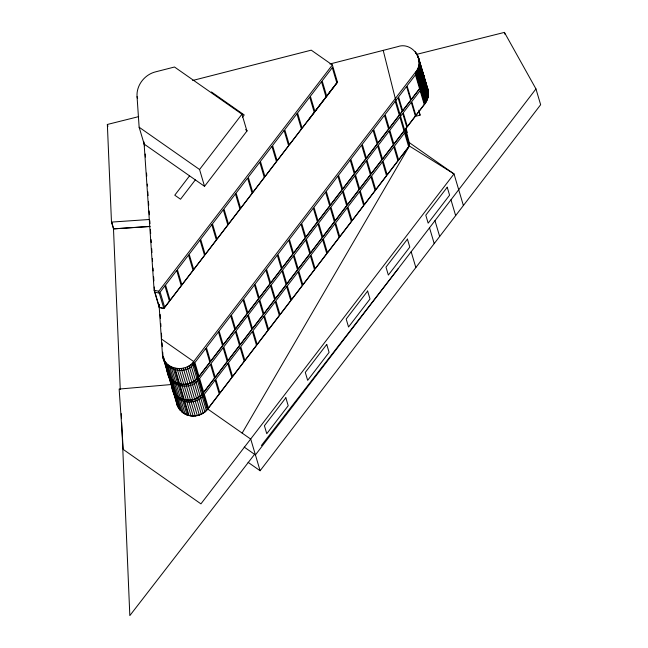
<?xml version="1.0" encoding="UTF-8"?>
<svg xmlns="http://www.w3.org/2000/svg" width="648" height="648" viewBox="0 0 648 648"><rect width="100%" height="100%" fill="white"/><g stroke="black" fill="none" stroke-linecap="round" stroke-linejoin="round"><path stroke-width="0.97" d="M163.126 357.777C167.468 370.381 186.203 372.195 193.703 361.568L415.392 72.341C426.157 60.693 412.282 41.334 397.726 46.656L329.921 63.99M428.36 91.66L428.425 95.329L419.054 63.682M423.687 79.348L422.504 83.916L420.034 88.007M177.026 395.855C184.348 402.764 197.162 401.193 203.075 393.223L425.501 103.032L428.004 97.654L428.458 92.826M428.207 96.341L426.692 100.821L424.724 103.834M242.15 433.099L409.374 146.019L408.353 141.977L409.455 145.703M242.49 117.223L244.215 114.955L211.418 91.959M415.951 74.228C420.025 69.385 420.925 62.087 417.855 56.498M420.641 90.056C424.715 85.212 425.606 77.906 422.536 72.325M189.556 175.843L174.774 195.194L180.525 199.22L195.332 179.885M245.511 129.624L247.139 130.766L204.541 186.332L199.56 169.501L241.955 114.194L174.506 67.011L155.787 71.798C144.771 74.407 136.169 85.244 137.06 96.682L139.142 127.235L144.69 145.832M143.986 141.953L154.111 290.207L159.23 307.492L163.871 308.553L158.752 291.26L332.367 64.962L311.243 50.163L192.65 80.482M240.651 208.243L252.129 193.29L247.617 178.054L236.099 193.055L240.619 208.3M163.871 308.553L337.438 82.094M307.533 121.33L337.486 82.255L332.367 64.962M395.863 100.432L398.026 97.613L402.108 111.391L399.946 114.21M400.553 116.259L402.716 113.441L406.798 127.219L404.636 130.037M416.786 54.327L504.419 32.4L535.961 88.922L255.425 454.92L244.207 447.08M248.095 462.332L260.107 470.732L540.643 104.733L535.961 88.922M254.575 454.329L129.827 615.6L121.678 422.739M261.379 445.532L398.083 268.815M194.262 363.455C185.798 375.613 164.244 370.94 162.535 355.849L159.027 304.463M198.345 377.233C193.242 383.989 183.23 386.281 175.721 382.328M198.944 379.283C190.431 391.514 168.788 386.694 167.176 371.515M203.027 393.061C197.924 399.816 187.912 402.108 180.411 398.147M203.634 395.11C195.121 407.333 173.478 402.521 171.866 387.342M207.716 408.888C202.613 415.643 192.602 417.936 185.101 413.975M181.715 411.674C189.038 418.592 201.844 417.012 207.765 409.05L409.374 146.019L405.146 129.219M414.518 116.599L420.066 115.15L418.883 110.233M120.269 389.424L113.489 228.874L111.48 222.094L107.357 124.465L138.688 116.624M171.283 384.531L119.151 389.059L123.274 449.461L200.929 503.869L454.013 173.907L408.353 141.961M111.48 222.094L148.918 219.518M113.489 228.874L149.915 226.371M149.931 226.533L113.692 228.857L111.683 222.078M154.111 290.207L158.752 291.26M154.669 292.094L159.311 293.147M159.189 307.33L163.823 308.391M173.956 381.275C181.399 386.832 192.893 384.726 198.385 377.395L420.811 87.205L423.314 81.826L423.768 76.999M139.142 127.235L199.56 169.501M144.131 144.067L204.541 186.332M161.384 338.961L193.703 361.568L207.765 409.05L250.744 439.109L260.107 470.732M172.336 380.028L174.004 381.437M178.694 397.256L174.32 392.834M180.266 410.249L183.384 413.084L169.314 365.61M170.894 378.594L172.384 380.19M170.934 378.756L168.585 375.281M175.624 394.583L173.275 391.109M179.01 408.661L180.314 410.411L166.252 362.937M169.679 377.168L167.767 373.442M421.386 69.425L421.978 70.438M426.028 85.091L427.178 87.318M421.937 70.276L422.496 71.491M172.449 389.27L173.324 391.271M177.139 405.089L179.059 408.815L164.997 361.341M176.548 403.169L178.006 407.09L163.944 359.616M422.447 71.329L422.925 72.576M427.137 87.156L427.615 88.403M422.877 72.422L423.274 73.694M427.567 88.241L427.964 89.521L418.592 57.866M504.419 32.4L504.97 34.263M463.385 205.529L454.013 173.907L409.374 146.019L395.304 98.545L383.195 50.374M417.806 55.663L428.231 90.663L427.915 89.359M419.037 60.167L428.409 91.814L428.182 90.501M417.296 54.61L426.668 86.265M419.126 61.333L428.498 92.988M416.705 53.598L417.263 55.485M418.349 59.162L419.434 62.832M420.252 65.594L421.07 68.348M422.221 72.228L423.039 74.99M423.581 76.82L424.942 81.413M419.135 62.508L428.506 94.163M416.032 52.634L416.599 54.521M415.295 51.719L415.854 53.598M418.883 64.849L428.255 96.495M418.624 65.999L428.004 97.654M418.284 67.141L427.664 98.788M417.863 68.251L427.243 99.897M417.361 69.328L426.732 100.983M416.777 70.381L426.157 102.028M416.121 71.385L425.501 103.032M415.392 72.341L424.772 103.988M450.968 199.811L455.649 215.622M418.916 111.278L420.066 115.15M434.986 220.66L439.668 236.471M406.442 129.738L407.268 132.524M429.527 227.788L434.209 243.599M411.164 251.74L415.846 267.551M241.955 114.194L246.937 131.026M137.06 96.682L137.611 98.553M193.541 362.953L197.624 376.731M198.223 378.78L202.306 392.558M202.913 394.608L206.996 408.386M192.334 363.139L206.396 410.613M190.796 364.549L204.857 412.023M189.086 365.764L203.148 413.238M187.248 366.784L201.309 414.266M185.304 367.594L199.365 415.068M183.279 368.169L197.34 415.651M181.205 368.518L195.267 415.992M107.357 124.465L107.916 126.344M179.099 368.623L193.169 416.097M154.597 291.041L159.116 306.285L158.979 304.268M177.009 368.485L191.071 415.959M174.96 368.105L189.022 415.579M174.887 369.797L178.97 383.576M179.577 385.625L183.659 399.403M184.267 401.452L188.349 415.23M172.976 367.497L187.037 414.971M171.088 366.663L185.15 414.137M167.702 364.362L181.764 411.836M163.458 356.862L164.811 361.454M168.958 375.443L169.501 377.282M173.105 389.432L175.276 396.779M163.256 356.983L167.062 369.838M171.752 385.665L167.67 371.887L167.783 373.564M176.434 401.493L172.36 387.715L172.473 389.391M162.535 355.849L177.188 405.251M405.632 128.336L409.334 143.054M423.225 73.532L423.541 74.836M423.492 74.674L423.719 75.994M423.671 75.832L423.816 78.335M176.394 400.343L176.596 403.323M171.777 385.511L171.914 387.504M167.087 369.692L167.225 371.677M160.137 314.401L160.412 318.427M160.753 323.457L160.963 326.479M161.417 333.194L161.676 336.976M162.081 342.865L162.332 346.607M162.721 352.22L162.98 356.06M145.241 154.013L145.444 157.035M146.545 173.105L146.748 176.094M147.299 184.105L147.428 186.017M147.817 191.751L148.076 195.575M148.473 201.39L148.74 205.222M149.129 210.956L149.388 214.78M149.793 220.644L149.996 223.633M150.401 229.611L150.676 233.596M151.089 239.614L151.292 242.603M151.697 248.589L151.972 252.574M152.377 258.487L152.572 261.363M153.033 268.086L153.228 270.969M153.633 276.947L153.908 280.973M154.321 287.015L154.532 290.037M121.289 413.651L121.508 418.705M164.908 285.857L160.145 292.062L164.657 307.306L169.42 301.093L164.908 285.857M176.718 270.459L165.556 285.007L170.068 300.251L181.229 285.703L176.718 270.459M188.528 255.061L177.366 269.609L181.877 284.853L193.039 270.305L188.528 255.061M200.013 240.092L189.176 254.219L193.695 269.455L204.533 255.336L200.013 240.092M211.823 224.694L200.661 239.242L205.181 254.486L216.343 239.938L211.823 224.694M223.309 209.725L212.479 223.844L216.991 239.088L227.829 224.961L223.309 209.725M235.451 193.906L223.965 208.875L228.477 224.119L239.963 209.142L235.451 193.906M259.775 162.194L248.265 177.204L252.777 192.448L264.287 177.439L259.775 162.194M271.941 146.343L260.423 161.352L264.943 176.588L276.453 161.587L271.941 146.343M284.099 130.491L272.589 145.492L277.101 160.736L288.619 145.727L284.099 130.491M296.914 113.789L284.756 129.641L289.267 144.885L301.433 129.033L296.914 113.789M309.728 97.087L297.562 112.938L302.081 128.183L314.24 112.331L309.728 97.087M321.521 81.721L310.376 96.236L314.896 111.48L326.033 96.957L321.521 81.721M332.311 67.651L322.169 80.87L326.681 96.115L336.822 82.895L332.311 67.651M205.764 348.454L194.918 362.596L199.001 376.375L209.847 362.232L205.764 348.454M218.449 331.906L206.42 347.587L210.503 361.365L222.523 345.684L218.449 331.906M230.737 315.868L219.105 331.039L223.187 344.817L234.819 329.646L230.737 315.868M243.032 299.83L231.401 315.009L235.483 328.787L247.107 313.608L243.032 299.83M254.453 284.926L243.689 298.971L247.771 312.749L258.536 298.704L254.453 284.926M265.882 270.022L255.118 284.067L259.2 297.837L269.965 283.8L265.882 270.022M277.304 255.109L266.539 269.155L270.621 282.933L281.386 268.888L277.304 255.109M288.733 240.206L277.968 254.251L282.05 268.029L292.815 253.984L288.733 240.206M301.02 224.168L289.389 239.347L293.471 253.125L305.103 237.946L301.02 224.168M313.316 208.13L301.685 223.309L305.767 237.087L317.399 221.908L313.316 208.13M325.604 192.1L313.972 207.271L318.055 221.049L329.686 205.878L325.604 192.1M337.9 176.062L326.268 191.233L330.35 205.011L341.982 189.84L337.9 176.062M350.187 160.024L338.564 175.195L342.638 188.973L354.27 173.802L350.187 160.024M361.616 145.12L350.851 159.165L354.934 172.943L365.699 158.898L361.616 145.12M373.046 130.208L362.281 144.253L366.355 158.031L377.12 143.986L373.046 130.208M384.466 115.303L373.702 129.349L377.784 143.127L388.549 129.082L384.466 115.303M395.207 101.299L385.131 114.445L389.213 128.223L399.29 115.077L395.207 101.299M406.579 86.459L398.569 96.908L402.651 110.687L410.662 100.238L406.579 86.459M415.457 74.868L407.074 85.811L411.156 99.59L419.54 88.646L415.457 74.868M210.446 364.281L199.608 378.424L203.691 392.202L214.529 378.051L210.446 364.281M223.131 347.733L211.11 363.415L215.193 377.193L227.213 361.511L223.131 347.733M235.427 331.695L223.795 346.866L227.877 360.644L239.509 345.473L235.427 331.695M247.714 315.657L236.083 330.828L240.165 344.606L251.797 329.435L247.714 315.657M259.143 300.753L248.378 314.798L252.461 328.568L263.226 314.531L259.143 300.753M270.564 285.841L259.799 299.886L263.882 313.664L274.647 299.619L270.564 285.841M281.993 270.937L271.229 284.982L275.311 298.76L286.076 284.715L281.993 270.937M293.423 256.033L282.658 270.078L286.732 283.856L297.497 269.811L293.423 256.033M305.71 239.995L294.079 255.166L298.161 268.944L309.793 253.773L305.71 239.995M318.006 223.957L306.374 239.136L310.457 252.906L322.08 237.735L318.006 223.957M330.294 207.919L318.662 223.098L322.745 236.876L334.376 221.697L330.294 207.919M342.589 191.889L330.958 207.06L335.04 220.838L346.664 205.659L342.589 191.889M354.877 175.851L343.246 191.022L347.328 204.8L358.96 189.629L354.877 175.851M366.306 160.939L355.541 174.984L359.624 188.762L370.389 174.717L366.306 160.939M377.727 146.035L366.962 160.08L371.045 173.858L381.81 159.813L377.727 146.035M389.156 131.131L378.392 145.176L382.474 158.954L393.239 144.909L389.156 131.131M399.897 117.118L389.812 130.264L393.895 144.042L403.971 130.896L399.897 117.118M411.269 102.279L403.259 112.736L407.341 126.514L415.352 116.057L411.269 102.279M420.147 90.696L411.764 101.639L415.838 115.417L424.229 104.474L420.147 90.696M215.136 380.101L204.298 394.243L208.381 408.021L219.218 393.879L215.136 380.101M227.821 363.552L215.8 379.242L219.883 393.02L231.903 377.33L227.821 363.552M240.116 347.514L228.485 362.694L232.559 376.472L244.191 361.292L240.116 347.514M252.404 331.484L240.773 346.656L244.855 360.434L256.486 345.263L252.404 331.484M263.833 316.572L253.068 330.618L257.143 344.396L267.908 330.35L263.833 316.572M275.254 301.668L264.489 315.714L268.572 329.492L279.337 315.446L275.254 301.668M286.683 286.764L275.918 300.81L280.001 314.588L290.766 300.542L286.683 286.764M298.104 271.86L287.339 285.898L291.422 299.676L302.187 285.63L298.104 271.86M310.4 255.822L298.769 270.994L302.851 284.772L314.483 269.6L310.4 255.822M322.688 239.784L311.056 254.956L315.139 268.734L326.77 253.562L322.688 239.784M334.984 223.746L323.352 238.918L327.434 252.696L339.066 237.524L334.984 223.746M347.271 207.708L335.64 222.888L339.722 236.666L351.354 221.486L347.271 207.708M359.567 191.67L347.936 206.85L352.018 220.628L363.649 205.448L359.567 191.67M370.988 176.766L360.223 190.812L364.306 204.59L375.071 190.544L370.988 176.766M382.417 161.862L371.652 175.908L375.735 189.686L386.5 175.64L382.417 161.862M393.846 146.958L383.081 160.996L387.156 174.774L397.921 160.728L393.846 146.958M404.579 132.945L394.502 146.092L398.585 159.87L408.661 146.723L404.579 132.945M285.849 397.767L264.408 425.736L266.765 433.698L288.206 405.721L285.849 397.767M326.738 344.412L305.297 372.389L307.654 380.344L329.095 352.374L326.738 344.412M367.635 291.065L346.194 319.043L348.543 326.997L369.992 299.02L367.635 291.065M407.438 239.136L385.989 267.114L388.346 275.068L409.795 247.099L407.438 239.136M447.233 187.215L425.793 215.185L428.15 223.147L449.591 195.169L447.233 187.215"/></g></svg>
